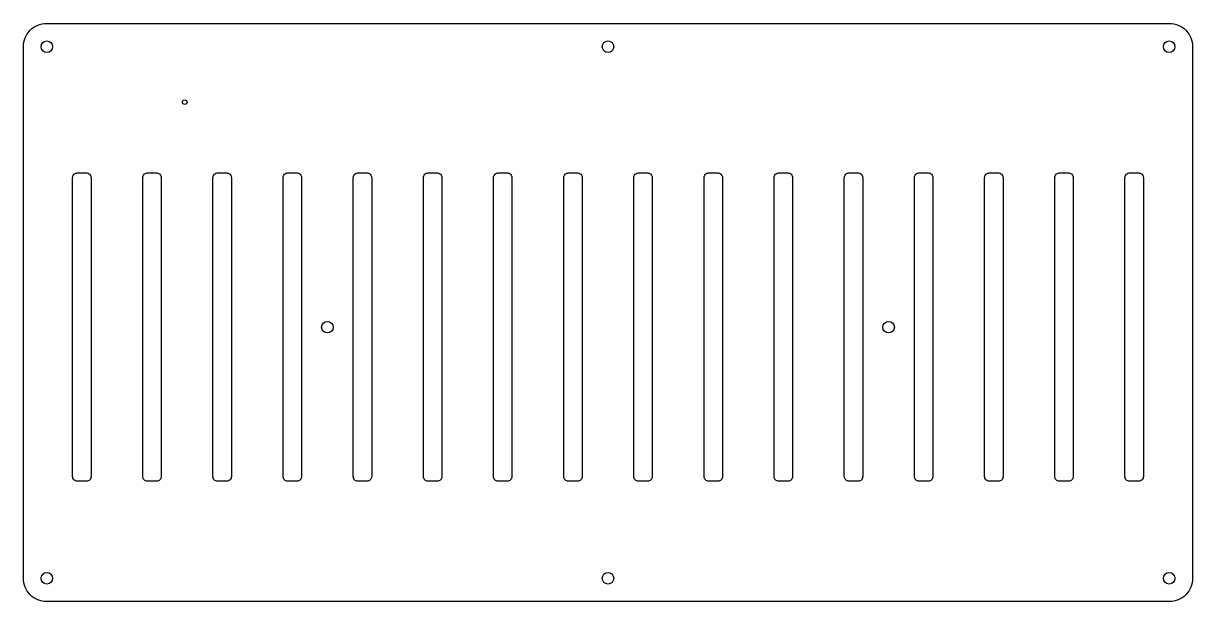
# Model space of a CAD drawing. Header units: millimetres. Extents: x -3 to 251, y -3 to 123.
import ezdxf

# ---------------------------------------------------------------- set-up
doc = ezdxf.new("R2010")
doc.units = ezdxf.units.MM
doc.layers.get('0').update_dxf_attribs({"linetype": 'CONTINUOUS'})

msp = doc.modelspace()

# ---------------------------------------------------------------- linework, layer by layer
for points in [[(251.46, 2.54, -0.414214), (246.38, -2.54), (2.54, -2.54, -0.414214), (-2.54, 2.54), (-2.54, 118.11, -0.414214), (2.54, 123.19), (246.38, 123.19, -0.414214), (251.46, 118.11)], [(9.16, 23.66, -0.414214), (8.16, 24.66), (8.16, 89.66, -0.414214), (9.16, 90.66), (11.16, 90.66, -0.414214), (12.16, 89.66), (12.16, 24.66, -0.414214), (11.16, 23.66)], [(23.4, 89.66, -0.414214), (24.4, 90.66), (26.4, 90.66, -0.414214), (27.4, 89.66), (27.4, 24.66, -0.414214), (26.4, 23.66), (24.4, 23.66, -0.414214), (23.4, 24.66)], [(38.64, 89.66, -0.414214), (39.64, 90.66), (41.64, 90.66, -0.414214), (42.64, 89.66), (42.64, 24.66, -0.414214), (41.64, 23.66), (39.64, 23.66, -0.414214), (38.64, 24.66)], [(53.88, 89.66, -0.414214), (54.88, 90.66), (56.88, 90.66, -0.414214), (57.88, 89.66), (57.88, 24.66, -0.414214), (56.88, 23.66), (54.88, 23.66, -0.414214), (53.88, 24.66)], [(69.12, 89.66, -0.414214), (70.12, 90.66), (72.12, 90.66, -0.414214), (73.12, 89.66), (73.12, 24.66, -0.414214), (72.12, 23.66), (70.12, 23.66, -0.414214), (69.12, 24.66)], [(84.36, 89.66, -0.414214), (85.36, 90.66), (87.36, 90.66, -0.414214), (88.36, 89.66), (88.36, 24.66, -0.414214), (87.36, 23.66), (85.36, 23.66, -0.414214), (84.36, 24.66)], [(99.6, 89.66, -0.414214), (100.6, 90.66), (102.6, 90.66, -0.414214), (103.6, 89.66), (103.6, 24.66, -0.414214), (102.6, 23.66), (100.6, 23.66, -0.414214), (99.6, 24.66)], [(114.84, 89.66, -0.414214), (115.84, 90.66), (117.84, 90.66, -0.414214), (118.84, 89.66), (118.84, 24.66, -0.414214), (117.84, 23.66), (115.84, 23.66, -0.414214), (114.84, 24.66)], [(130.08, 89.66, -0.414214), (131.08, 90.66), (133.08, 90.66, -0.414214), (134.08, 89.66), (134.08, 24.66, -0.414214), (133.08, 23.66), (131.08, 23.66, -0.414214), (130.08, 24.66)], [(145.32, 89.66, -0.414214), (146.32, 90.66), (148.32, 90.66, -0.414214), (149.32, 89.66), (149.32, 24.66, -0.414214), (148.32, 23.66), (146.32, 23.66, -0.414214), (145.32, 24.66)], [(160.56, 89.66, -0.414214), (161.56, 90.66), (163.56, 90.66, -0.414214), (164.56, 89.66), (164.56, 24.66, -0.414214), (163.56, 23.66), (161.56, 23.66, -0.414214), (160.56, 24.66)], [(175.8, 89.66, -0.414214), (176.8, 90.66), (178.8, 90.66, -0.414214), (179.8, 89.66), (179.8, 24.66, -0.414214), (178.8, 23.66), (176.8, 23.66, -0.414214), (175.8, 24.66)], [(191.04, 89.66, -0.414214), (192.04, 90.66), (194.04, 90.66, -0.414214), (195.04, 89.66), (195.04, 24.66, -0.414214), (194.04, 23.66), (192.04, 23.66, -0.414214), (191.04, 24.66)], [(206.28, 89.66, -0.414214), (207.28, 90.66), (209.28, 90.66, -0.414214), (210.28, 89.66), (210.28, 24.66, -0.414214), (209.28, 23.66), (207.28, 23.66, -0.414214), (206.28, 24.66)], [(221.52, 89.66, -0.414214), (222.52, 90.66), (224.52, 90.66, -0.414214), (225.52, 89.66), (225.52, 24.66, -0.414214), (224.52, 23.66), (222.52, 23.66, -0.414214), (221.52, 24.66)], [(236.76, 89.66, -0.414214), (237.76, 90.66), (239.76, 90.66, -0.414214), (240.76, 89.66), (240.76, 24.66, -0.414214), (239.76, 23.66), (237.76, 23.66, -0.414214), (236.76, 24.66)]]:
    msp.add_lwpolyline(points, format="xyb", close=True)
for centre, radius in [((2.54, 118.11), 1.25), ((124.46, 118.11), 1.25), ((246.38, 118.11), 1.25), ((32.51, 106.05), 0.5), ((63.5, 57.15), 1.25), ((185.42, 57.15), 1.25), ((2.54, 2.54), 1.25), ((124.46, 2.54), 1.25), ((246.38, 2.54), 1.25)]:
    msp.add_circle(centre, radius)

doc.saveas('drawing.dxf')
